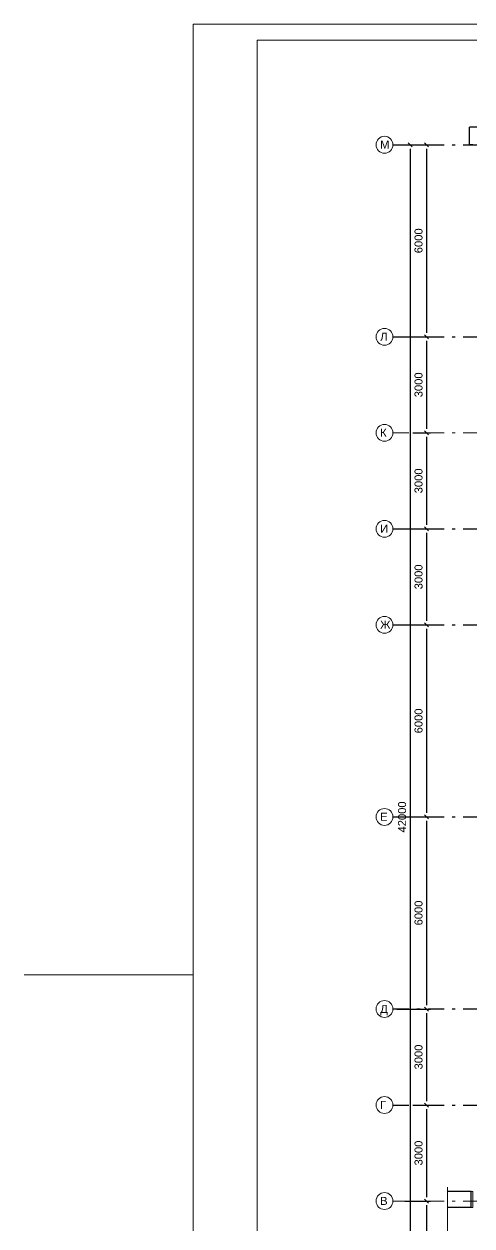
# Model space of a CAD drawing. Header units: metres. Extents: x -306 to 273, y -329 to 512.
# Drawn here: x -18.32 to -4.31, y 311.23 to 348.78 of the extents above; entities that cross this region are included whole.
import ezdxf
from ezdxf.enums import TextEntityAlignment as Align

# ---------------------------------------------------------------- set-up
doc = ezdxf.new("R2010")
doc.units = ezdxf.units.M
doc.header["$MEASUREMENT"] = 0
doc.linetypes.add('( Dashdot )', pattern=[1.001, 0.5, -0.25, 0.001, -0.25])
doc.layers.get('DEFPOINTS').update_dxf_attribs({"lineweight": 0})
doc.layers.add('Level 50', color=7, linetype='Continuous', lineweight=0)
doc.styles.add('Standard_0', font='arial.ttf')
doc.styles.add('Style-Arial', font='arial.ttf')
doc.dimstyles.get("Standard").update_dxf_attribs({"dimtxt": 0.00018, "dimasz": 0.00018, "dimexe": 0.0002, "dimexo": 0.0625, "dimgap": 9e-05, "dimtad": 0, "dimtih": 1, "dimtoh": 1, "dimdec": 4, "dimlfac": 1000, "dimzin": 0, "dimdsep": 46, "dimtxsty": 'Standard_0', "dimcen": 9e-05, "dimadec": 0, "dimazin": 0, "dimtfac": 1, "dimtdec": 4, "dimtofl": 0, "dimtmove": 0, "dimatfit": 0, "dimfxl": 0.01, "dimfxlon": 1, "dimtolj": 1, "dimtzin": 0, "dimarcsym": 0})

# ---------------------------------------------------------------- blocks, each defined once
blk = doc.blocks.new('*U1661')
at = {"color": 7, "linetype": 'Continuous', "lineweight": 30}
for p, q in [((0.275, 0.275), (-0.275, 0.275)), ((-0.275, -0.275), (-0.275, 0.275)), ((0.275, 0.175), (0.275, 0.275)), ((-0.175, -0.275), (-0.275, -0.275))]:
    blk.add_line(p, q, dxfattribs=at)
blk = doc.blocks.new('*U1662')
at = {"color": 7, "linetype": 'Continuous', "lineweight": 0}
blk.add_line((-42.05, 0), (-47.337, 0), dxfattribs=at)
at = {"color": 7, "linetype": 'Continuous', "lineweight": 0, "flags": 128}
blk.add_lwpolyline([(42.05, 29.7), (42.05, -29.7), (-42.05, -29.7), (-42.05, 29.7), (42.05, 29.7)], close=True, dxfattribs=at)
at = {"layer": 'Level 50', "color": 7, "linetype": 'Continuous', "lineweight": 13}
for p, q in [((-40.05, 29.2), (-40.05, -29.2)), ((41.55, 29.2), (-40.05, 29.2))]:
    blk.add_line(p, q, dxfattribs=at)
blk = doc.blocks.new('_Oblique-1')
at = {"color": 0, "linetype": 'ByBlock', "lineweight": -2}
blk.add_line((0.5, 0.5), (-0.5, -0.5), dxfattribs=at)
blk = doc.blocks.new('*D2575')
at = {"color": 0, "linetype": 'Continuous', "lineweight": -2, "transparency": 16777216}
for p, q in [((-6.66, 345.009), (-5.603, 345.009)), ((-5.728, 344.884), (-5.728, 339.134)), ((-6.66, 339.009), (-5.603, 339.009))]:
    blk.add_line(p, q, dxfattribs=at)
at = {"layer": 'DEFPOINTS', "color": 0, "linetype": 'Continuous', "lineweight": 0, "transparency": 16777216}
for p in [(-6.785, 345.009), (-6.785, 339.009), (-5.728, 339.009)]:
    blk.add_point(p, dxfattribs=at)
at = {"color": 0, "linetype": 'Continuous', "lineweight": -2, "transparency": 16777216, "xscale": 0.125, "yscale": 0.125, "zscale": 0.125}
for p, rotation in [((-5.728, 345.009), 90), ((-5.728, 339.009), 270)]:
    blk.add_blockref('_Oblique-1', p, dxfattribs=dict(at, rotation=rotation))
at = {"color": 0, "linetype": 'Continuous', "lineweight": 0, "transparency": 16777216, "insert": (-5.981, 342.009), "char_height": 0.25, "attachment_point": 5, "rotation": 90, "style": 'Style-Arial'}
blk.add_mtext('\\A1;6000', dxfattribs=at)
blk = doc.blocks.new('*D2576')
at = {"color": 0, "linetype": 'Continuous', "lineweight": -2, "transparency": 16777216}
for p, q in [((-6.66, 345.009), (-6.118, 345.009)), ((-6.243, 344.884), (-6.243, 303.134)), ((-6.66, 303.009), (-6.118, 303.009))]:
    blk.add_line(p, q, dxfattribs=at)
at = {"layer": 'DEFPOINTS', "color": 0, "linetype": 'Continuous', "lineweight": 0, "transparency": 16777216}
for p in [(-6.785, 345.009), (-6.785, 303.009), (-6.243, 303.009)]:
    blk.add_point(p, dxfattribs=at)
at = {"color": 0, "linetype": 'Continuous', "lineweight": -2, "transparency": 16777216, "xscale": 0.125, "yscale": 0.125, "zscale": 0.125}
for p, rotation in [((-6.243, 345.009), 90), ((-6.243, 303.009), 270)]:
    blk.add_blockref('_Oblique-1', p, dxfattribs=dict(at, rotation=rotation))
at = {"color": 0, "linetype": 'Continuous', "lineweight": 0, "transparency": 16777216, "insert": (-6.496, 324.009), "char_height": 0.25, "attachment_point": 5, "rotation": 90, "style": 'Style-Arial'}
blk.add_mtext('\\A1;42000', dxfattribs=at)
blk = doc.blocks.new('*D2288')
at = {"color": 0, "linetype": 'Continuous', "lineweight": -2, "transparency": 16777216}
for p, q in [((-6.66, 339.009), (-5.603, 339.009)), ((-5.728, 338.884), (-5.728, 336.134)), ((-6.16, 336.009), (-5.603, 336.009))]:
    blk.add_line(p, q, dxfattribs=at)
at = {"layer": 'DEFPOINTS', "color": 0, "linetype": 'Continuous', "lineweight": 0, "transparency": 16777216}
for p in [(-6.785, 339.009), (-6.285, 336.009), (-5.728, 336.009)]:
    blk.add_point(p, dxfattribs=at)
at = {"color": 0, "linetype": 'Continuous', "lineweight": -2, "transparency": 16777216, "xscale": 0.125, "yscale": 0.125, "zscale": 0.125}
for p, rotation in [((-5.728, 339.009), 90), ((-5.728, 336.009), 270)]:
    blk.add_blockref('_Oblique-1', p, dxfattribs=dict(at, rotation=rotation))
at = {"color": 0, "linetype": 'Continuous', "lineweight": 0, "transparency": 16777216, "insert": (-5.981, 337.509), "char_height": 0.25, "attachment_point": 5, "rotation": 90, "style": 'Style-Arial'}
blk.add_mtext('\\A1;3000', dxfattribs=at)
blk = doc.blocks.new('*D2289')
at = {"color": 0, "linetype": 'Continuous', "lineweight": -2, "transparency": 16777216}
for p, q in [((-6.16, 336.009), (-5.603, 336.009)), ((-5.728, 335.884), (-5.728, 333.134)), ((-6.66, 333.009), (-5.603, 333.009))]:
    blk.add_line(p, q, dxfattribs=at)
at = {"layer": 'DEFPOINTS', "color": 0, "linetype": 'Continuous', "lineweight": 0, "transparency": 16777216}
for p in [(-6.285, 336.009), (-6.785, 333.009), (-5.728, 333.009)]:
    blk.add_point(p, dxfattribs=at)
at = {"color": 0, "linetype": 'Continuous', "lineweight": -2, "transparency": 16777216, "xscale": 0.125, "yscale": 0.125, "zscale": 0.125}
for p, rotation in [((-5.728, 336.009), 90), ((-5.728, 333.009), 270)]:
    blk.add_blockref('_Oblique-1', p, dxfattribs=dict(at, rotation=rotation))
at = {"color": 0, "linetype": 'Continuous', "lineweight": 0, "transparency": 16777216, "insert": (-5.981, 334.509), "char_height": 0.25, "attachment_point": 5, "rotation": 90, "style": 'Style-Arial'}
blk.add_mtext('\\A1;3000', dxfattribs=at)
blk = doc.blocks.new('*D2290')
at = {"color": 0, "linetype": 'Continuous', "lineweight": -2, "transparency": 16777216}
for p, q in [((-6.66, 333.009), (-5.603, 333.009)), ((-5.728, 332.884), (-5.728, 330.134)), ((-6.66, 330.009), (-5.603, 330.009))]:
    blk.add_line(p, q, dxfattribs=at)
at = {"layer": 'DEFPOINTS', "color": 0, "linetype": 'Continuous', "lineweight": 0, "transparency": 16777216}
for p in [(-6.785, 333.009), (-6.785, 330.009), (-5.728, 330.009)]:
    blk.add_point(p, dxfattribs=at)
at = {"color": 0, "linetype": 'Continuous', "lineweight": -2, "transparency": 16777216, "xscale": 0.125, "yscale": 0.125, "zscale": 0.125}
for p, rotation in [((-5.728, 333.009), 90), ((-5.728, 330.009), 270)]:
    blk.add_blockref('_Oblique-1', p, dxfattribs=dict(at, rotation=rotation))
at = {"color": 0, "linetype": 'Continuous', "lineweight": 0, "transparency": 16777216, "insert": (-5.981, 331.509), "char_height": 0.25, "attachment_point": 5, "rotation": 90, "style": 'Style-Arial'}
blk.add_mtext('\\A1;3000', dxfattribs=at)
blk = doc.blocks.new('*D2291')
at = {"color": 0, "linetype": 'Continuous', "lineweight": -2, "transparency": 16777216}
for p, q in [((-6.66, 330.009), (-5.603, 330.009)), ((-5.728, 329.884), (-5.728, 324.134)), ((-6.66, 324.009), (-5.603, 324.009))]:
    blk.add_line(p, q, dxfattribs=at)
at = {"layer": 'DEFPOINTS', "color": 0, "linetype": 'Continuous', "lineweight": 0, "transparency": 16777216}
for p in [(-6.785, 330.009), (-6.785, 324.009), (-5.728, 324.009)]:
    blk.add_point(p, dxfattribs=at)
at = {"color": 0, "linetype": 'Continuous', "lineweight": -2, "transparency": 16777216, "xscale": 0.125, "yscale": 0.125, "zscale": 0.125}
for p, rotation in [((-5.728, 330.009), 90), ((-5.728, 324.009), 270)]:
    blk.add_blockref('_Oblique-1', p, dxfattribs=dict(at, rotation=rotation))
at = {"color": 0, "linetype": 'Continuous', "lineweight": 0, "transparency": 16777216, "insert": (-5.981, 327.009), "char_height": 0.25, "attachment_point": 5, "rotation": 90, "style": 'Style-Arial'}
blk.add_mtext('\\A1;6000', dxfattribs=at)
blk = doc.blocks.new('*D2292')
at = {"color": 0, "linetype": 'Continuous', "lineweight": -2, "transparency": 16777216}
for p, q in [((-6.66, 324.009), (-5.603, 324.009)), ((-5.728, 323.884), (-5.728, 318.134)), ((-6.66, 318.009), (-5.603, 318.009))]:
    blk.add_line(p, q, dxfattribs=at)
at = {"layer": 'DEFPOINTS', "color": 0, "linetype": 'Continuous', "lineweight": 0, "transparency": 16777216}
for p in [(-6.785, 324.009), (-6.785, 318.009), (-5.728, 318.009)]:
    blk.add_point(p, dxfattribs=at)
at = {"color": 0, "linetype": 'Continuous', "lineweight": -2, "transparency": 16777216, "xscale": 0.125, "yscale": 0.125, "zscale": 0.125}
for p, rotation in [((-5.728, 324.009), 90), ((-5.728, 318.009), 270)]:
    blk.add_blockref('_Oblique-1', p, dxfattribs=dict(at, rotation=rotation))
at = {"color": 0, "linetype": 'Continuous', "lineweight": 0, "transparency": 16777216, "insert": (-5.981, 321.009), "char_height": 0.25, "attachment_point": 5, "rotation": 90, "style": 'Style-Arial'}
blk.add_mtext('\\A1;6000', dxfattribs=at)
blk = doc.blocks.new('*D2293')
at = {"color": 0, "linetype": 'Continuous', "lineweight": -2, "transparency": 16777216}
for p, q in [((-6.66, 318.009), (-5.603, 318.009)), ((-5.728, 317.884), (-5.728, 315.134)), ((-6.16, 315.009), (-5.603, 315.009))]:
    blk.add_line(p, q, dxfattribs=at)
at = {"layer": 'DEFPOINTS', "color": 0, "linetype": 'Continuous', "lineweight": 0, "transparency": 16777216}
for p in [(-6.785, 318.009), (-6.285, 315.009), (-5.728, 315.009)]:
    blk.add_point(p, dxfattribs=at)
at = {"color": 0, "linetype": 'Continuous', "lineweight": -2, "transparency": 16777216, "xscale": 0.125, "yscale": 0.125, "zscale": 0.125}
for p, rotation in [((-5.728, 318.009), 90), ((-5.728, 315.009), 270)]:
    blk.add_blockref('_Oblique-1', p, dxfattribs=dict(at, rotation=rotation))
at = {"color": 0, "linetype": 'Continuous', "lineweight": 0, "transparency": 16777216, "insert": (-5.981, 316.509), "char_height": 0.25, "attachment_point": 5, "rotation": 90, "style": 'Style-Arial'}
blk.add_mtext('\\A1;3000', dxfattribs=at)
blk = doc.blocks.new('*D2294')
at = {"color": 0, "linetype": 'Continuous', "lineweight": -2, "transparency": 16777216}
for p, q in [((-6.16, 315.009), (-5.603, 315.009)), ((-5.728, 314.884), (-5.728, 312.134)), ((-6.41, 312.009), (-5.603, 312.009))]:
    blk.add_line(p, q, dxfattribs=at)
at = {"layer": 'DEFPOINTS', "color": 0, "linetype": 'Continuous', "lineweight": 0, "transparency": 16777216}
for p in [(-6.285, 315.009), (-6.535, 312.009), (-5.728, 312.009)]:
    blk.add_point(p, dxfattribs=at)
at = {"color": 0, "linetype": 'Continuous', "lineweight": -2, "transparency": 16777216, "xscale": 0.125, "yscale": 0.125, "zscale": 0.125}
for p, rotation in [((-5.728, 315.009), 90), ((-5.728, 312.009), 270)]:
    blk.add_blockref('_Oblique-1', p, dxfattribs=dict(at, rotation=rotation))
at = {"color": 0, "linetype": 'Continuous', "lineweight": 0, "transparency": 16777216, "insert": (-5.981, 313.509), "char_height": 0.25, "attachment_point": 5, "rotation": 90, "style": 'Style-Arial'}
blk.add_mtext('\\A1;3000', dxfattribs=at)
blk = doc.blocks.new('*D2319')
at = {"color": 0, "linetype": 'Continuous', "lineweight": -2, "transparency": 16777216}
for p, q in [((-6.41, 312.009), (-5.603, 312.009)), ((-5.728, 311.884), (-5.728, 309.134)), ((-6.66, 309.009), (-5.603, 309.009))]:
    blk.add_line(p, q, dxfattribs=at)
at = {"layer": 'DEFPOINTS', "color": 0, "linetype": 'Continuous', "lineweight": 0, "transparency": 16777216}
for p in [(-6.535, 312.009), (-6.785, 309.009), (-5.728, 309.009)]:
    blk.add_point(p, dxfattribs=at)
at = {"color": 0, "linetype": 'Continuous', "lineweight": -2, "transparency": 16777216, "xscale": 0.125, "yscale": 0.125, "zscale": 0.125}
for p, rotation in [((-5.728, 312.009), 90), ((-5.728, 309.009), 270)]:
    blk.add_blockref('_Oblique-1', p, dxfattribs=dict(at, rotation=rotation))
at = {"color": 0, "linetype": 'Continuous', "lineweight": 0, "transparency": 16777216, "insert": (-5.981, 310.509), "char_height": 0.25, "attachment_point": 5, "rotation": 90, "style": 'Style-Arial'}
blk.add_mtext('\\A1;3000', dxfattribs=at)

msp = doc.modelspace()

# ---------------------------------------------------------------- linework, layer by layer
at = {"color": 1, "linetype": '( Dashdot )'}
for p, q in [((-6.78540339, 345.00949373), (65.11459661, 345.00949373)), ((-6.78540339, 339.00949373), (65.11459661, 339.00949373)), ((-6.78540339, 333.00949373), (20.16618452, 333.00949373)), ((-6.78540339, 330.00949373), (20.16618452, 330.00949373)), ((-6.78540339, 324.00949373), (20.16618452, 324.00949373)), ((-6.78540339, 318.00949373), (20.16618452, 318.00949373)), ((-6.78540339, 315.00949373), (65.11459661, 315.00949373))]:
    msp.add_line(p, q, dxfattribs=at)
at = {"color": 1, "linetype": '( Dashdot )', "lineweight": 0}
for p, q in [((-6.78540339, 336.00949373), (65.11459661, 336.00949373)), ((-6.78540339, 312.00949373), (65.11459661, 312.00949373))]:
    msp.add_line(p, q, dxfattribs=at)
at = {"color": 7, "linetype": 'Continuous', "lineweight": 30}
for p, q in [((-4.33540339, 312.30949373), (-5.07136847, 312.30949373)), ((-4.33540339, 311.80949373), (-4.33540339, 312.30949373)), ((-4.33540339, 311.80949373), (-5.07136847, 311.80949373))]:
    msp.add_line(p, q, dxfattribs=at)
at = {"color": 7, "linetype": 'Continuous', "lineweight": 0, "flags": 128}
msp.add_lwpolyline([(-5.07136847, 308.52576129), (-5.07136847, 310.39582456), (-4.95011494, 310.4175587), (-5.192622, 310.45575549), (-5.07136847, 310.47748963), (-5.07136847, 312.44311231)], dxfattribs=at)
at = {"color": 7, "linetype": 'Continuous', "lineweight": 13, "flags": 128}
msp.add_lwpolyline([(-4.33540339, 312.30949373), (-4.28540339, 312.30949373), (-4.28540339, 311.80949373), (-4.33540339, 311.80949373), (-4.33540339, 312.30949373)], close=True, dxfattribs=at)
at = {"color": 7, "linetype": 'Continuous', "lineweight": 13}
for centre in [(-7.04875884, 345.00949373), (-7.04875884, 339.00949373), (-7.04875884, 336.00949373), (-7.04875884, 333.00949373), (-7.04875884, 330.00949373), (-7.04875884, 324.00949373), (-7.04875884, 318.00949373), (-7.04875884, 315.00949373), (-7.04875884, 312.00949373)]:
    msp.add_circle(centre, 0.26335544, dxfattribs=at)

# ---------------------------------------------------------------- block references
at = {"color": 7, "linetype": 'Continuous', "lineweight": 30}
msp.add_blockref('*U1661', (-4.11045, 345.28453469), dxfattribs=at)
at = {"layer": 'Level 50', "color": 7, "linetype": 'Continuous', "lineweight": 13}
msp.add_blockref('*U1662', (29.01617257, 319.08055446), dxfattribs=at)

# ---------------------------------------------------------------- texts
at = {"color": 7, "linetype": 'Continuous', "lineweight": 30, "style": 'Style-Arial'}
for s, p in [('М', (-7.18285035, 345.13875636)), ('Л', (-7.18285035, 339.13875636)), ('К', (-7.18285035, 336.13875636)), ('И', (-7.18285035, 333.13875636)), ('Ж', (-7.18285035, 330.13875636)), ('Е', (-7.18285035, 324.13875636)), ('Д', (-7.18285035, 318.13875636)), ('Г', (-7.18285035, 315.13875636)), ('В', (-7.18285035, 312.13875636))]:
    msp.add_text(s, height=0.25, dxfattribs=at).set_placement(p, align=Align.TOP_LEFT)

# ---------------------------------------------------------------- dimensions: what is measured, and where the dimension line sits
at = {"color": 5, "linetype": 'Continuous', "lineweight": 0}
for base, p1, p2, picture, middle in [((-5.72790855, 339.00949373), (-6.78540339, 345.00949373), (-6.78540339, 339.00949373), '*D2575', (-5.9805518, 342.00949373)), ((-6.24314902, 303.00949373), (-6.78540339, 345.00949373), (-6.78540339, 303.00949373), '*D2576', (-6.49579227, 324.00949373)), ((-5.72790855, 336.00949373), (-6.78540339, 339.00949373), (-6.28540339, 336.00949373), '*D2288', (-5.98063706, 337.50949373)), ((-5.72790855, 333.00949373), (-6.28540339, 336.00949373), (-6.78540339, 333.00949373), '*D2289', (-5.98063706, 334.50949373)), ((-5.72790855, 330.00949373), (-6.78540339, 333.00949373), (-6.78540339, 330.00949373), '*D2290', (-5.98063706, 331.50949373)), ((-5.72790855, 324.00949373), (-6.78540339, 330.00949373), (-6.78540339, 324.00949373), '*D2291', (-5.9805518, 327.00949373)), ((-5.72790855, 318.00949373), (-6.78540339, 324.00949373), (-6.78540339, 318.00949373), '*D2292', (-5.9805518, 321.00949373)), ((-5.72790855, 315.00949373), (-6.78540339, 318.00949373), (-6.28540339, 315.00949373), '*D2293', (-5.98063706, 316.50949373)), ((-5.72790855, 312.00949373), (-6.28540339, 315.00949373), (-6.53540339, 312.00949373), '*D2294', (-5.98063706, 313.50949373)), ((-5.72790855, 309.00949373), (-6.53540339, 312.00949373), (-6.78540339, 309.00949373), '*D2319', (-5.98063706, 310.50949373))]:
    dim = msp.add_linear_dim(base=base, p1=p1, p2=p2, angle=270, dimstyle='Standard', override={"dimtxt": 0.25, "dimasz": 0.125, "dimexe": 0.125, "dimexo": 0.125, "dimgap": 0.125, "dimtad": 1, "dimtih": 0, "dimtoh": 0, "dimzin": 11, "dimtxsty": 'Style-Arial', "dimblk": '_Oblique-1', "dimfxlon": 0, "dimfrac": 2, "dimtzin": 11}, dxfattribs=at)
    dim.commit()
    dim.dimension.update_dxf_attribs({"geometry": picture, "text_midpoint": middle})

doc.saveas('drawing.dxf')
